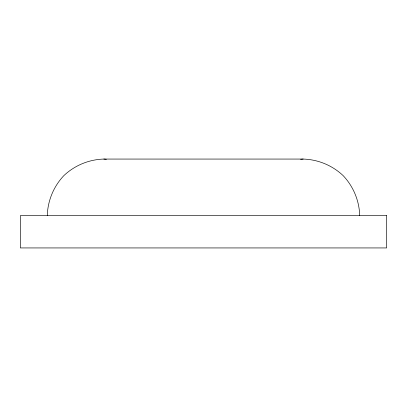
<?xml version="1.0" encoding="UTF-8"?>
<svg xmlns="http://www.w3.org/2000/svg" width="407" height="407" viewBox="0 0 407 407"><rect width="100%" height="100%" fill="white"/><g stroke="black" fill="none" stroke-linecap="round" stroke-linejoin="round"><path stroke-width="0.61" d="M47.283 215.618C47.716 200.697 53.602 186.482 63.848 175.626C74.705 165.379 88.924 159.493 103.846 159.061L303.154 159.061C318.076 159.493 332.295 165.379 343.152 175.626C353.398 186.482 359.284 200.697 359.717 215.618M300.641 159.315L303.154 159.061M103.846 159.061L106.359 159.315M386.65 215.618L20.35 215.618L20.35 247.939L386.65 247.939L386.65 215.618"/></g></svg>
